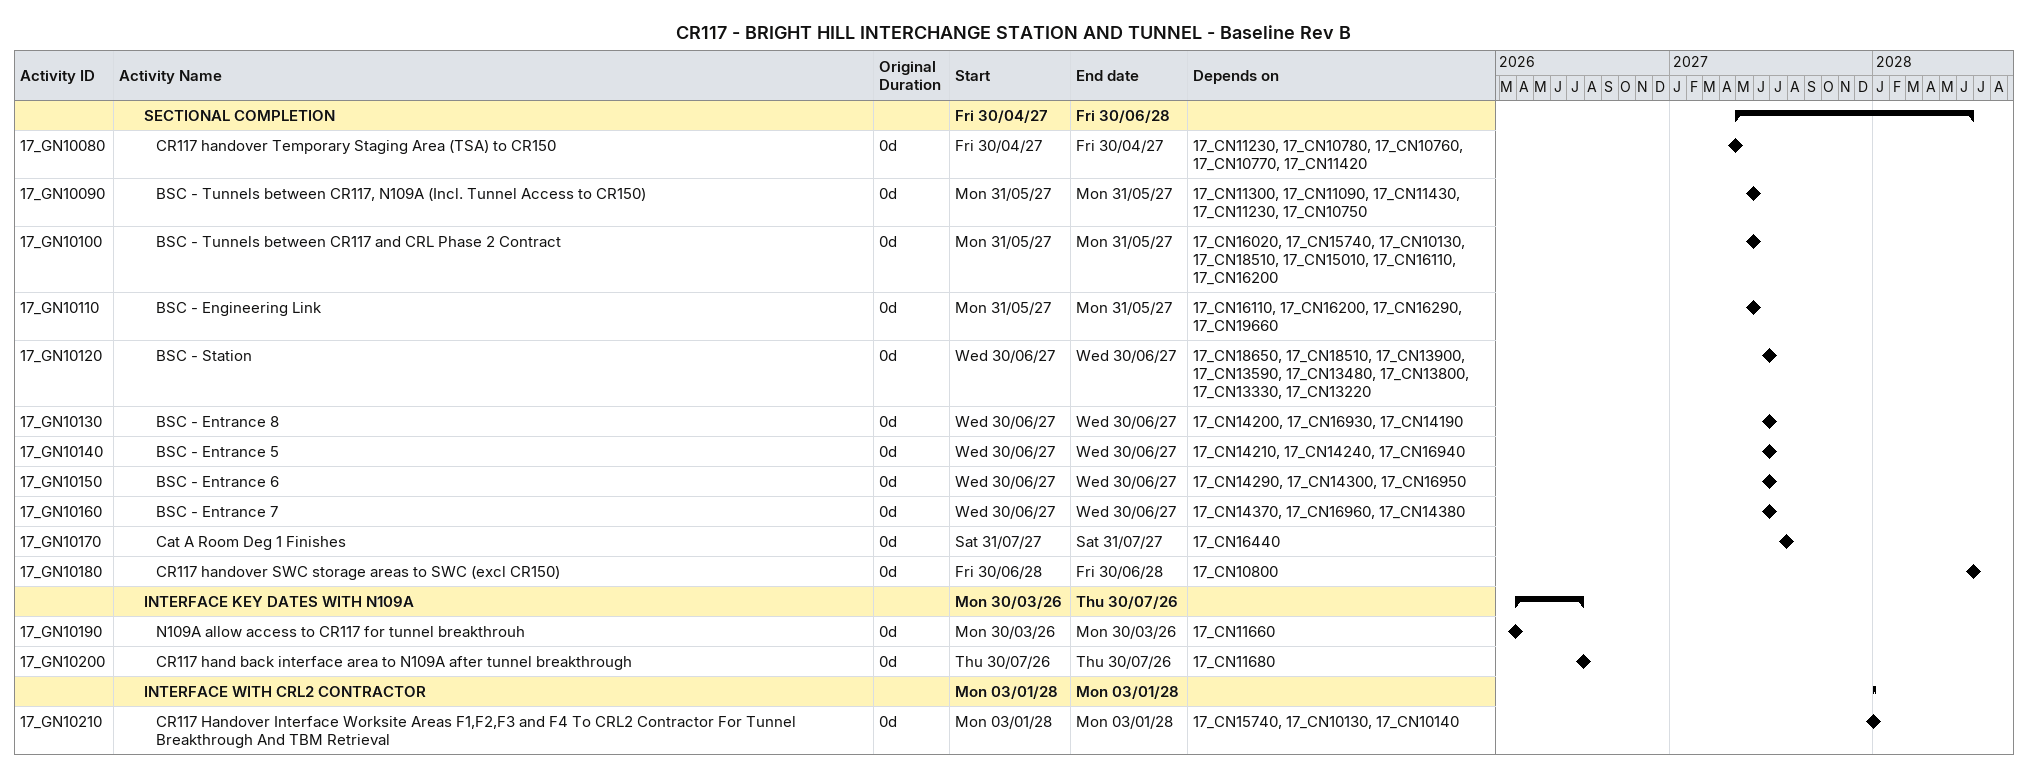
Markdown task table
CR117 - BRIGHT HILL INTERCHANGE STATION AND TUNNEL - Baseline Rev B

| ID | Level | Task | Original duration | Start | Finish | Predecessors |
|---|---|---|---|---|---|---|
|  | 3 | **SECTIONAL COMPLETION** |  | 2027-04-30 | 2028-06-30 |  |
| 17_GN10080 | 4 | CR117 handover Temporary Staging Area (TSA) to CR150 | 0d | 2027-04-30 | 2027-04-30 | 17_CN11230, 17_CN10780, 17_CN10760, 17_CN10770, 17_CN11420 |
| 17_GN10090 | 4 | BSC - Tunnels between CR117, N109A (Incl. Tunnel Access to CR150) | 0d | 2027-05-31 | 2027-05-31 | 17_CN11300, 17_CN11090, 17_CN11430, 17_CN11230, 17_CN10750 |
| 17_GN10100 | 4 | BSC - Tunnels between CR117 and CRL Phase 2 Contract | 0d | 2027-05-31 | 2027-05-31 | 17_CN16020, 17_CN15740, 17_CN10130, 17_CN18510, 17_CN15010, 17_CN16110, 17_CN16200 |
| 17_GN10110 | 4 | BSC - Engineering Link | 0d | 2027-05-31 | 2027-05-31 | 17_CN16110, 17_CN16200, 17_CN16290, 17_CN19660 |
| 17_GN10120 | 4 | BSC - Station | 0d | 2027-06-30 | 2027-06-30 | 17_CN18650, 17_CN18510, 17_CN13900, 17_CN13590, 17_CN13480, 17_CN13800, 17_CN13330, 17_CN13220 |
| 17_GN10130 | 4 | BSC - Entrance 8 | 0d | 2027-06-30 | 2027-06-30 | 17_CN14200, 17_CN16930, 17_CN14190 |
| 17_GN10140 | 4 | BSC - Entrance 5 | 0d | 2027-06-30 | 2027-06-30 | 17_CN14210, 17_CN14240, 17_CN16940 |
| 17_GN10150 | 4 | BSC - Entrance 6 | 0d | 2027-06-30 | 2027-06-30 | 17_CN14290, 17_CN14300, 17_CN16950 |
| 17_GN10160 | 4 | BSC - Entrance 7 | 0d | 2027-06-30 | 2027-06-30 | 17_CN14370, 17_CN16960, 17_CN14380 |
| 17_GN10170 | 4 | Cat A Room Deg 1 Finishes | 0d | 2027-07-31 | 2027-07-31 | 17_CN16440 |
| 17_GN10180 | 4 | CR117 handover SWC storage areas to SWC (excl CR150) | 0d | 2028-06-30 | 2028-06-30 | 17_CN10800 |
|  | 3 | **INTERFACE KEY DATES WITH N109A** |  | 2026-03-30 | 2026-07-30 |  |
| 17_GN10190 | 4 | N109A allow access to CR117 for tunnel breakthrouh | 0d | 2026-03-30 | 2026-03-30 | 17_CN11660 |
| 17_GN10200 | 4 | CR117 hand back interface area to N109A after tunnel breakthrough | 0d | 2026-07-30 | 2026-07-30 | 17_CN11680 |
|  | 3 | **INTERFACE WITH CRL2 CONTRACTOR** |  | 2028-01-03 | 2028-01-03 |  |
| 17_GN10210 | 4 | CR117 Handover Interface Worksite Areas F1,F2,F3 and F4 To CRL2 Contractor For Tunnel Breakthrough And TBM Retrieval | 0d | 2028-01-03 | 2028-01-03 | 17_CN15740, 17_CN10130, 17_CN10140 |
